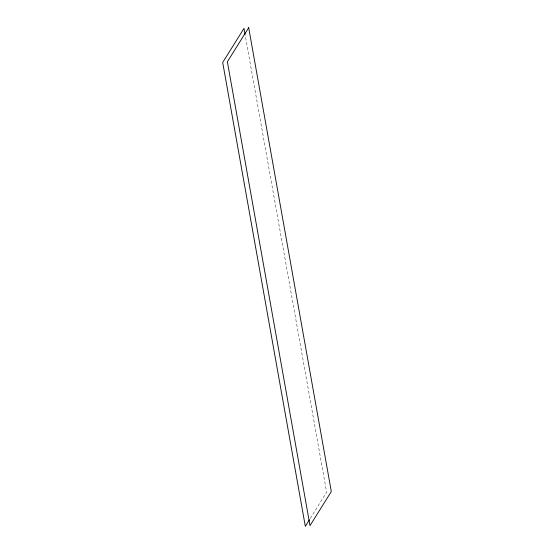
<?xml version="1.0" encoding="UTF-8"?>
<svg xmlns="http://www.w3.org/2000/svg" width="554" height="554" viewBox="0 0 554 554"><rect width="100%" height="100%" fill="white"/><g stroke="black" fill="none" stroke-linecap="round" stroke-linejoin="round"><path stroke-width="0.42" stroke-dasharray="2.77 2.08" d="M310.302 518.322L326.625 492.229L245.207 35.186"/><path stroke-width="0.83" d="M309.395 519.777L305.316 526.3L222.694 62.457L243.995 28.379L245.062 34.334M248.684 27.7L227.375 61.771L310.005 525.621L331.306 491.543L248.684 27.7"/></g></svg>
